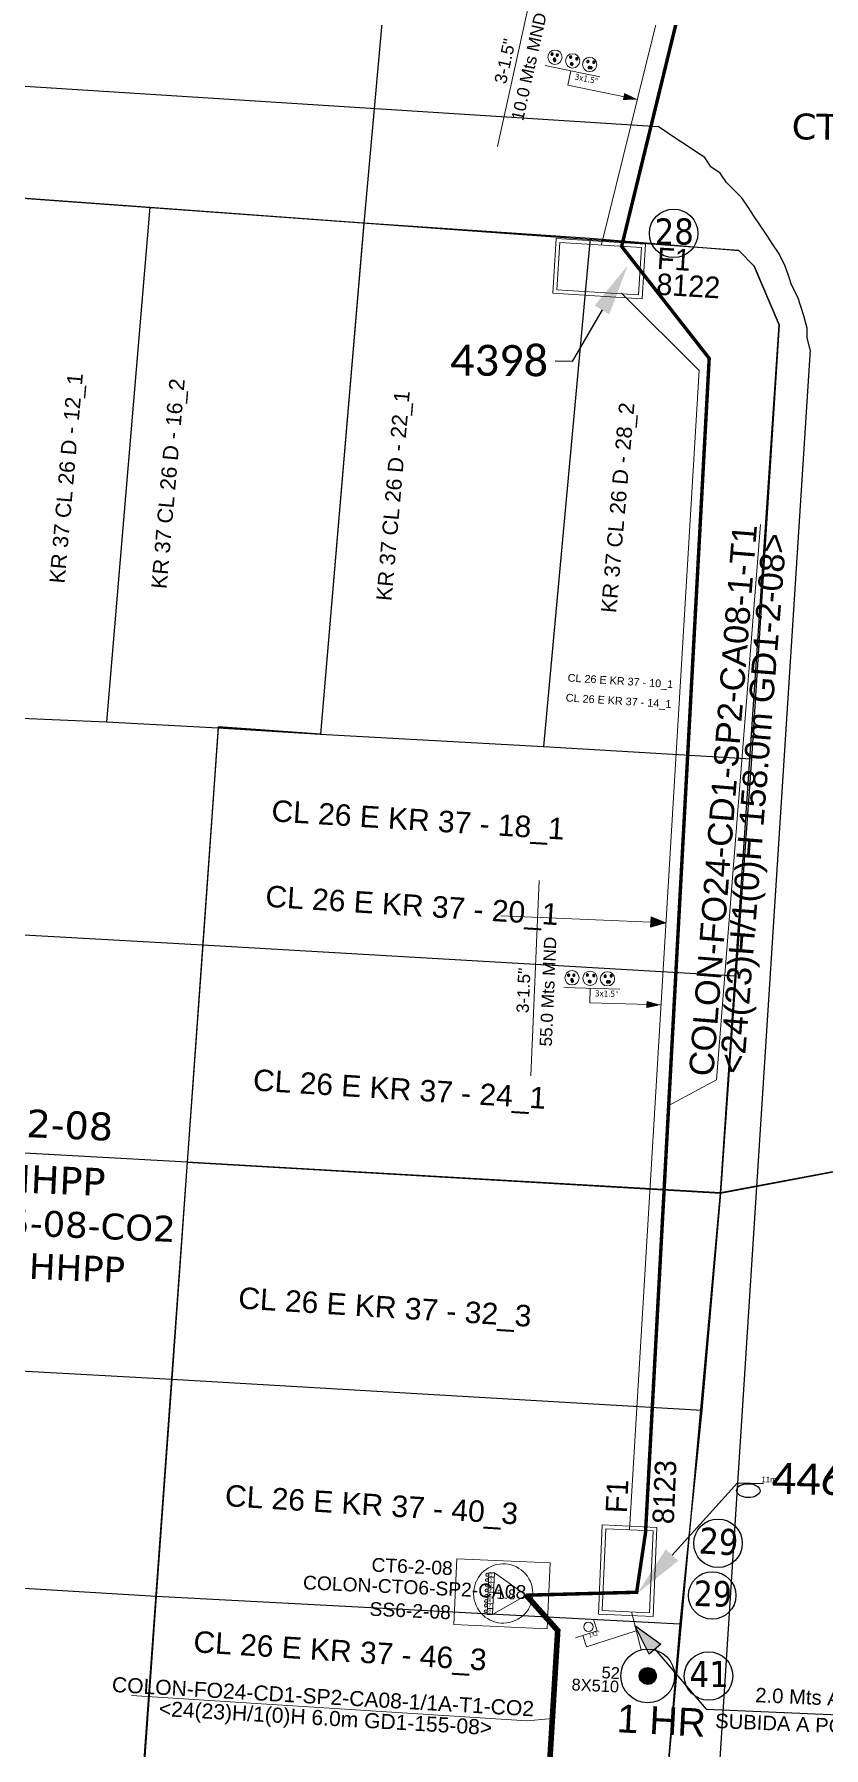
# Model space of a CAD drawing. Header units: millimetres. Extents: x -76.52126 to -76.51707, y 3.41842 to 3.42185.
# Drawn here: x -76.5180706 to -76.5178413, y 3.4197447 to 3.4202422 of the extents above; entities that cross this region are included whole.
import ezdxf
from ezdxf import colors
from ezdxf.entities.mleader import LeaderData, LeaderLine
from ezdxf.enums import TextEntityAlignment as Align
from ezdxf.math import Vec2, Vec3

# ---------------------------------------------------------------- set-up
doc = ezdxf.new("R2010")
doc.units = ezdxf.units.MM
doc.linetypes.add('DASHED', pattern=[0.75, 0.5, -0.25])
for name, color, linetype in [('ABSCISA 24H', 3, 'Continuous'), ('CAM F1 ATP', 30, 'Continuous'), ('CARTOGRAFIA', 252, 'Continuous'), ('COBERTURA CTO', 30, 'Continuous'), ('COBERTURA CTO - COUBICADO', 30, 'Continuous'), ('DUCTO ATP', 6, 'Continuous'), ('DUCTOS ATP', 30, 'Continuous'), ('DUCTOS TLF', 4, 'Continuous'), ('HERRAJERIA', 30, 'Continuous'), ('PLACAS ZONA ABIERTA', 8, 'Continuous'), ('POSTE EMCALI ENERGIA', 7, 'Continuous'), ('PUNTO CARTERA', 7, 'Continuous'), ('PUNTO CARTERA - COUBICADO', 60, 'Continuous'), ('RESERVA F.O 24', 3, 'Continuous'), ('SUBIDA A POSTE ATP EXISTENTE', 30, 'Continuous')]:
    doc.layers.add(name, color=color, linetype=linetype)
for name, color, linetype, lineweight in [('CANALIZACION ATP', 30, 'Continuous', 0), ('CB 144 H CAN', 5, 'Continuous', 60), ('CB 24 H AER - COUBICADO', 3, 'DASHED', 0), ('CB 24 H CAN', 3, 'Continuous', 60), ('CB 288 H CAN_FEE', 15, 'Continuous', 60), ('CB 48 H CAN', 1, 'Continuous', 60), ('CTO CAMARA', 1, 'Continuous', 15), ('Distancia ATP-CAN', 30, 'Continuous', 20), ('MARQUILLA F.O 24', 3, 'Continuous', 0), ('MARQUILLA F.O 24 - COUBICADO', 3, 'Continuous', 0)]:
    doc.layers.add(name, color=color, linetype=linetype, lineweight=lineweight)
doc.styles.add('Arial', font='arial.ttf')
doc.styles.add('BOOK', font='BKANT.TTF')
doc.styles.add('Legend', font='calibri.ttf')
doc.styles.get("Standard").update_dxf_attribs({"font": 'arial.ttf'})
doc.styles.add('style2', font='verdana.ttf', dxfattribs={"height": 0.1})
doc.styles.add('TAHOMA', font='tahoma.ttf')
doc.styles.add('TEXT CENTRAL OLT', font='tahomabd.ttf', dxfattribs={"height": 1})
doc.styles.add('TEXT SCL GRANDES', font='tahoma.ttf', dxfattribs={"height": 14})
doc.styles.add('TXT CTO Y SS', font='arial.ttf', dxfattribs={"height": 0.5})
doc.linetypes.add('CERCA_LINE', pattern='A,12.7,-5.08,["X",Standard,S=2.54,R=0,X=-2.54,Y=-1.27],-2.08', length=19.86)

# ---------------------------------------------------------------- blocks, each defined once
blk = doc.blocks.new('MARQUILLA 24')
at = {"layer": 'MARQUILLA F.O 24', "style": 'Arial'}
for tag, oblique, p in [('IDENTIFICACIONCABLEFIBRA', 8.300879983380582e-09, (-0.1815160179795968, 0.4101931208408545)), ('CAPACIDADFIBRA', 1.383453351877506e-09, (-0.2074468646844706, -0.5398237440824574))]:
    blk.add_attdef(tag, text='', height=0.7, dxfattribs=dict(at, oblique=oblique)).set_placement(p, align=Align.MIDDLE)
blk = doc.blocks.new('PUNTO CARTERA')
blk.add_circle((-5.020778246489499e-07, 5.015703301580743e-07), 1.85590673389413e-05)
at = {"style": 'TAHOMA'}
blk.add_attdef('11', (-1.506643124571383e-05, -8.025511332387936e-06), '', height=2e-05, dxfattribs=at)
blk = doc.blocks.new('CAM F1 ATP')
at = {"lineweight": 0}
for points in [[(-1.192587688565254, 0.7294297991320491), (1.191592979244888, 0.7310536243021488), (1.192588702775538, -0.7309174099937081), (-1.191591965965927, -0.7325412342324853)], [(-1.092519604600966, 0.6294979313388467), (1.091661110520363, 0.630985539406538), (1.092520616948605, -0.6309855403378606), (-1.091660097241402, -0.6324731484055519)]]:
    blk.add_lwpolyline(points, close=True, dxfattribs=at)
at = {"lineweight": 0, "style": 'BOOK'}
for tag, p in [('F1', (1.529618541710079, 0.08788507431745529)), ('CODIGO', (1.554148052819073, -0.5989562459290028))]:
    blk.add_attdef(tag, p, '', height=0.5725093120969083, rotation=0.03902316814968912, dxfattribs=at)
blk = doc.blocks.new('POSTE EMCALI ENERGIA')
h = blk.add_hatch(color=0)
h.dxf.hatch_style = 1
edge = h.paths.add_edge_path()
edge.add_arc((0, 0), 0.4317225846467996, 0, 360)
at = {"color": 0}
for radius in [1.37560418800724, 0.4317225846467996]:
    blk.add_circle((0, 0), radius, dxfattribs=at)
for tag, p in [('NODO', (1.750531847689672, -1.245275313217235)), ('CONSEC', (1.750531847689672, -2.745275313217235))]:
    blk.add_attdef(tag, p, '', height=1, dxfattribs=at)
blk = doc.blocks.new('*U43')
at = {"layer": 'CTO CAMARA', "lineweight": 0}
h = blk.add_hatch(color=256, dxfattribs=at)
h.dxf.hatch_style = 1
edge = h.paths.add_edge_path()
edge.add_arc((0.1064442487618111, -0.06775560511829928), 0.05471359921872897, 180.124249969341, 540.124249969341, ccw=False)
edge = h.paths.add_edge_path()
edge.add_arc((0.1068597312283412, -0.2593480425533368), 0.05471359921872897, 180.124249969341, 540.124249969341, ccw=False)
edge = h.paths.add_edge_path()
edge.add_arc((0.1072464621125881, -0.4376821931209694), 0.05471359921872897, 180.124249969341, 540.124249969341, ccw=False)
edge = h.paths.add_edge_path()
edge.add_arc((0.1076744325636536, -0.6350332451515992), 0.05471359921872897, 180.124249969341, 540.124249969341, ccw=False)
edge = h.paths.add_edge_path()
edge.add_arc((0.1081012963694672, -0.8318739871731065), 0.05471359921872897, 180.124249969341, 540.124249969341, ccw=False)
edge = h.paths.add_edge_path()
edge.add_arc((0.1085090928743648, -1.019922178480793), 0.05471359921872897, 180.124249969341, 540.124249969341, ccw=False)
edge = h.paths.add_edge_path()
edge.add_arc((0.1088591106888053, -1.181326742130706), 0.05471359921872897, 180.124249969341, 540.124249969341, ccw=False)
edge = h.paths.add_edge_path()
edge.add_arc((0.109314134150355, -1.391152814495636), 0.05471359921872897, 180.124249969341, 540.124249969341, ccw=False)
h = blk.add_hatch(color=1, dxfattribs=at)
h.dxf.hatch_style = 1
edge = h.paths.add_edge_path()
edge.add_arc((1.600508259101193, -0.7473289078032777), 0.05194566183112925, 180.124249969341, 540.124249969341, ccw=False)
at = {"layer": 'CTO CAMARA', "color": 1, "lineweight": 0}
for p, q in [((0.3611811035995454, 0.01119598443480474), (0.1609983833389068, 0.01076187330033402)), ((0.1609983833389068, 0.01076187330033402), (0.164282355397918, -1.503584126689114)), ((0.1613398810446152, -0.146713791946725), (0.1609983833389068, 0.01076187330033402)), ((1.551144569859229, -0.7434000519422155), (0.3611811035995454, 0.01119598443480474)), ((0.3644650756585566, -1.503150015554647), (0.3611811035995454, 0.01119598443480474)), ((0.3615226013052537, -0.1462796808122578), (0.1613398810446152, -0.146713791946725)), ((0.3619563971611435, -0.3463170158971759), (0.1617736769005049, -0.3467511270316466)), ((0.3623625041775362, -0.5335861292730416), (0.1621797839168977, -0.5340202404075087)), ((0.3627501524722172, -0.712343327539246), (0.1625674322115787, -0.7127774386737131)), ((0.3631654880925126, -0.9038680494142904), (0.162982767831874, -0.9043021605487576)), ((0.3635900553445113, -1.099649776005569), (0.1634073350838727, -1.100083887140036)), ((1.551144569859229, -0.7434000519422155), (0.3644650756585566, -1.503150015554647)), ((0.3639869322430955, -1.282662582770955), (0.163804211982457, -1.283096693905422)), ((0.164282355397918, -1.503584126689114), (0.3644650756585566, -1.503150015554647))]:
    blk.add_line(p, q, dxfattribs=at)
at = {"layer": 'CTO CAMARA', "color": 2, "lineweight": 0, "true_color": 0xf1eb1f}
blk.add_lwpolyline([(-1.022835817502695, 0.4658907759245174), (2.366642744115293, 0.4658907759245174), (2.366642744115293, -1.927156167135918), (-1.022835817502695, -1.927156167135918)], close=True, dxfattribs=at)
at = {"layer": 'CTO CAMARA', "color": 1, "lineweight": 0}
for centre in [(0.10645566162596, -0.06809460956361749), (0.1068711440924777, -0.2596870469931128), (0.1072578749767361, -0.4380211975662876), (0.1076858454277776, -0.6353722495858329), (0.1081127092335912, -0.8322129916073402), (0.1085205057384897, -1.020261182915027), (0.1088705235529417, -1.181665746570482), (0.1093255470144798, -1.39149181892987)]:
    blk.add_circle(centre, 0.05471359921872897, dxfattribs=at)
at = {"layer": 'CTO CAMARA', "color": 2, "lineweight": 0, "true_color": 0xf1eb1f}
blk.add_ellipse((0.7157520878451802, -0.7186585830625329), major_axis=(-0.572424804231445, 0.9095449614430965), ratio=0.9999999690973763, start_param=4.159629210123316, end_param=10.4428145173029, dxfattribs=at)
at = {"layer": 'CTO CAMARA', "lineweight": 0, "attachment_point": 3, "rotation": 0.12424996934097955}
for s, width, heights, insert, char_height in [('\\pxsm0.95;1\\P2\\P3\\P4\\P5\\P6\\P7\\P8', 12.01395749957801, [52.35627762601921], (0.2916065199221116, -0.008004694905688094), 0.1174596764261007), ('1:8', 8.215003159624752, [0], (1.169064350687391, -0.5588999283113926), 0.3585048917005609)]:
    blk.add_mtext_dynamic_manual_height_columns(s, width=width, gutter_width=4.760265510852324, heights=heights, dxfattribs=dict(at, insert=insert, char_height=char_height))
at = {"layer": 'CTO CAMARA', "lineweight": 0, "style": 'TXT CTO Y SS'}
for tag, p in [('CTONAME', (-4.106618559748354, -0.1367038810344851)), ('OSPCTONAME', (-6.561092975537448, -0.8875995007968834)), ('SSNAME', (-4.105013268439338, -1.738356388898179))]:
    blk.add_attdef(tag, p, '', height=0.5, dxfattribs=at)
blk = doc.blocks.new('*U35')
at = {"layer": 'Distancia ATP-CAN'}
h = blk.add_hatch(color=256, dxfattribs=at)
h.dxf.hatch_style = 1
h.paths.add_polyline_path([(0.01336054472724043, 0.2389677762438638), (0.03317234489647324, 0.3004692151297876), (-0.009573884748657321, 0.2993742854593424)])
for points in [[(0.01179923007390796, 0.2999217502945652), (-0.003840937524441111, 0.9105163975065164)], [(0.1499508159328696, 0.7644065190980882), (-0.6452837780359658, 0.7440368640634932)]]:
    blk.add_lwpolyline(points, dxfattribs=at)
blk.add_lwpolyline([(-0.009573884748657314, 0.2993742854593424), (0.03317234489647324, 0.3004692151297876), (0.01336054472724042, 0.2389677762438638)], close=True, dxfattribs=at)
at = {"layer": 'Distancia ATP-CAN', "linetype": 'CERCA_LINE', "ltscale": 0.5}
for tag, p in [('DUCTOS', (-0.3001068998104722, 0.7728850086850094)), ('TOTAL', (-0.2980577032250543, 0.6729046980033271))]:
    blk.add_attdef(tag, text='', height=0.04999999999999999, rotation=1.467290438801827, dxfattribs=at).set_placement(p, align=Align.CENTER)
at = {"layer": 'Distancia ATP-CAN', "linetype": 'CERCA_LINE', "ltscale": 0.5, "flags": 1}
for tag, rotation, p in [('A.C', 1.467290438801827, (-0.2963985853918675, 0.6129275156445233)), ('A.D', 1.467290438801827, (-0.2942894105395099, 0.552961861338317)), ('A.T', 354.8594824787784, (0.2754977398819959, 0.4747317219280265))]:
    blk.add_attdef(tag, text='', height=0.02999999999999999, rotation=rotation, dxfattribs=at).set_placement(p, align=Align.CENTER)
blk = doc.blocks.new('*U22')
at = {"layer": 'DUCTO ATP'}
h = blk.add_hatch(color=0, dxfattribs=at)
h.dxf.hatch_style = 1
h.paths.add_polyline_path([(2.985141617888664, -0.6042334001163474), (2.385141617888664, -0.4542334001163474), (2.385141617888664, -0.7542334001163474)])
at = {"layer": 'DUCTO ATP', "color": 0, "lineweight": 13, "ltscale": 0.13}
blk.add_lwpolyline([(-1.107376359781028, 0), (1.243818729771647, 0)], dxfattribs=at)
at = {"layer": 'DUCTO ATP', "color": 0, "linetype": 'Continuous', "lineweight": 13}
for points in [[(0.0009702597653813901, -0.6081425711984594), (0.0009702597653813901, 0)], [(2.985141617888664, -0.6042334001163474), (0.0009702597653813901, -0.6081425711984594)]]:
    blk.add_lwpolyline(points, dxfattribs=at)
at = {"layer": 'DUCTO ATP', "lineweight": 5}
for centre in [(-0.7723554384106137, 0.4244526188031159), (-0.01631735676028256, 0.4244526188031159), (0.7147962849189753, 0.4244526188031159)]:
    blk.add_circle(centre, 0.3, dxfattribs=at)
at = {"layer": 'DUCTO ATP', "color": 0, "lineweight": 5}
for centre in [(-0.7723554384106137, 0.4244526188031159), (-0.01631735676028256, 0.4244526188031159), (0.7147962849189753, 0.4244526188031159)]:
    blk.add_circle(centre, 0.3, dxfattribs=at)
at = {"layer": 'CB 144 H CAN', "style": 'TEXT CENTRAL OLT'}
for tag, p in [('1-FO144', (-0.7523556293151444, 0.08189947944828901)), ('2-FO144', (-0.0121723592205365, 0.08223088731481276)), ('3-FO144', (0.7977648562896986, 0.09810537127640373))]:
    blk.add_attdef(tag, text='', height=0.4, dxfattribs=at).set_placement(p, align=Align.CENTER)
at = {"layer": 'CB 24 H CAN', "style": 'TEXT CENTRAL OLT'}
for tag, p in [('1-FO24', (-0.9171541704471409, 0.3247838459023011)), ('2-FO24', (-0.1309397963869423, 0.3588511753707948)), ('3-FO24', (0.6177379512382877, 0.3267974882463953))]:
    blk.add_attdef(tag, text='', height=0.4, dxfattribs=at).set_placement(p, align=Align.CENTER)
at = {"layer": 'CB 288 H CAN_FEE', "style": 'TEXT CENTRAL OLT'}
for tag, p in [('1-FO288', (-0.7780896570322975, 0.1329571390732571)), ('2-FO288', (-0.0380266784135701, 0.08693616394874937)), ('3-FO288', (0.7223768544146827, 0.0909010077268757))]:
    blk.add_attdef(tag, text='', height=0.4, dxfattribs=at).set_placement(p, align=Align.CENTER)
at = {"layer": 'CB 48 H CAN', "style": 'TEXT CENTRAL OLT'}
for tag, p in [('1-FO48', (-0.6977269022283772, 0.3279586819809008)), ('2-FO48', (0.1383467982891893, 0.3407891302691581)), ('3-FO48', (0.8697452194046043, 0.3510047489741837))]:
    blk.add_attdef(tag, text='', height=0.4, dxfattribs=at).set_placement(p, align=Align.CENTER)
at = {"layer": 'DUCTO ATP', "color": 0, "ltscale": 8, "insert": (1.194086944131868, -0.06812105514245559), "char_height": 0.2542719210013433, "attachment_point": 3, "rotation": 0.20251374655088936, "style": 'TEXT SCL GRANDES'}
blk.add_mtext_dynamic_manual_height_columns('3x1.5"', width=0.8196790788800293, gutter_width=32.6684119218409, heights=[0], dxfattribs=at)
at = {"layer": 'DUCTOS TLF', "color": 0}
for tag, p in [('CALLE', (-0.7397207248900486, 0.813274030225382)), ('MEDIO', (-0.01631735676028256, 0.813274030225382)), ('ANDÉN', (0.7474309984395404, 0.813274030225382))]:
    blk.add_attdef(tag, text='', height=0.075, dxfattribs=at).set_placement(p, align=Align.MIDDLE)
blk = doc.blocks.new('*U162')
at = {"layer": 'SUBIDA A POSTE ATP EXISTENTE'}
h = blk.add_hatch(color=256, dxfattribs=at)
h.dxf.hatch_style = 1
h.paths.add_polyline_path([(0.5906567106959981, 0.2912454954752325), (0.5241484531220942, 0.3791012268803268), (0.4906290804107431, 0.3374672549155376)])
for points in [[(0.2951442514444834, 0.5291615960787558), (-0.3973593192051612, 0.4269911275592793)], [(0.507388766766419, 0.3582842408979328), (0.2951442514444834, 0.529161596078756)]]:
    blk.add_lwpolyline(points, dxfattribs=at)
blk.add_lwpolyline([(0.4906290804107431, 0.3374672549155376), (0.5241484531220942, 0.3791012268803268), (0.5906567106959981, 0.2912454954752325)], close=True, dxfattribs=at)
at = {"layer": 'SUBIDA A POSTE ATP EXISTENTE', "linetype": 'CERCA_LINE', "ltscale": 0.5}
for tag, p in [('SB', (-0.1062565077009142, 0.5336091215746189)), ('DISTANCIA', (-0.04667997422650569, 0.44666466481427))]:
    blk.add_attdef(tag, text='', height=0.04999999999999977, rotation=8.392747898120936, dxfattribs=at).set_placement(p, align=Align.CENTER)
blk = doc.blocks.new('RESERVA 24')
at = {"layer": 'RESERVA F.O 24', "color": 3, "linetype": 'ByBlock', "lineweight": 30}
blk.add_ellipse((0, 0), major_axis=(1.155851281713483, 0.0003712607545550343), ratio=0.5873088644412812, dxfattribs=at)
at = {"layer": 'RESERVA F.O 24', "lineweight": 0, "style": 'BOOK'}
blk.add_attdef('RESERVA', (1.280572414631024, 0.8326158835552633), '', height=0.5725093120969081, rotation=0.03902316826273409, dxfattribs=at)

msp = doc.modelspace()

# ---------------------------------------------------------------- linework, layer by layer
at = {"layer": 'CANALIZACION ATP'}
for points in [[(-76.51788058276374, 3.420283445568367), (-76.51790587313266, 3.420181173746)], [(-76.51790003159044, 3.420166975694709), (-76.51787750135627, 3.420144583023343), (-76.51789770401689, 3.419807955312528)], [(-76.51789712257805, 3.419784163751062), (-76.51789432975539, 3.419773171075279)]]:
    msp.add_lwpolyline(points, dxfattribs=at)
at = {"layer": 'CARTOGRAFIA'}
for points in [[(-76.51811435592612, 3.420229744123047), (-76.51788935409644, 3.420215344013398)], [(-76.51784525371698, 3.420150543490875), (-76.51784615373839, 3.420154143518287), (-76.51784615373839, 3.420156843538846), (-76.51784705374524, 3.420160443566258), (-76.5178479537521, 3.420163143586818), (-76.51784885375895, 3.420165843607377), (-76.51785065377265, 3.420169443634789), (-76.51785155377951, 3.420172143655348), (-76.51785245378636, 3.420174843675907), (-76.51785425380007, 3.420178443732423), (-76.51785605381377, 3.420181143723878), (-76.51785785382748, 3.420183843744438), (-76.51785965384119, 3.420186543794101), (-76.51786145385489, 3.420189243785556), (-76.51786325388315, 3.420191943835219), (-76.51786505389686, 3.420194643855778), (-76.51786685391056, 3.420196443869484), (-76.51786955391657, 3.420199143860939), (-76.51787135394483, 3.420201843910602), (-76.51787405395083, 3.420203643924308), (-76.51787585396454, 3.420206343944868), (-76.51787855399965, 3.420208143958574), (-76.51788125402021, 3.42020994397228), (-76.51788395404077, 3.420211743985986), (-76.51788665406133, 3.420213543999692), (-76.51788935409644, 3.420215344013398)], [(-76.51788845980849, 3.419715861892312), (-76.51787130342058, 3.41990577751187), (-76.51785421734752, 3.420157779576241), (-76.5178614596029, 3.420174865649299), (-76.51786595962261, 3.420179365683564), (-76.5181395477943, 3.420199193977735)], [(-76.51809813348012, 3.420196451785726), (-76.51803696111386, 3.420191951751461)], [(-76.51803696111386, 3.420191951751461), (-76.51804954715266, 3.420042536469394)], [(-76.51803696111386, 3.420191951751461), (-76.5179748043542, 3.420187451717196)], [(-76.5179748043542, 3.420187451717196), (-76.51798746070784, 3.420038950528236)], [(-76.5179748043542, 3.420187451717196), (-76.51790913193912, 3.42018295168293)], [(-76.51790913193912, 3.42018295168293), (-76.51792263205647, 3.420035364557974)], [(-76.51790913193912, 3.42018295168293), (-76.51786595970992, 3.420179365712668), (-76.51786145967566, 3.420174865678403), (-76.51785421743483, 3.420157779605345), (-76.51786230343936, 3.420031778587711)], [(-76.51784525371698, 3.420150543490875), (-76.51787315395853, 3.41971583991892)], [(-76.51811254766147, 3.420045278690507), (-76.51804954715266, 3.420042536469394)], [(-76.51804954715266, 3.420042536469394), (-76.5180171328197, 3.420040778656242)], [(-76.5180171328197, 3.420040778656242), (-76.51802163285396, 3.419977778147425)], [(-76.5180171328197, 3.420040778656242), (-76.51798746070784, 3.420038950528236)], [(-76.51798746070784, 3.420038950528236), (-76.51792263205647, 3.420035364557974)], [(-76.51792263205647, 3.420035364557974), (-76.51786230343936, 3.420031778587711)], [(-76.51786230343936, 3.420031778587711), (-76.51786680347362, 3.419968778049791)], [(-76.51818272011081, 3.419986778215955), (-76.51802163285396, 3.419977778147425)], [(-76.51802163285396, 3.419977778147425), (-76.51802613290278, 3.419914777638608)], [(-76.51802163285396, 3.419977778147425), (-76.51786680347362, 3.419968778049791)], [(-76.51786680347362, 3.419968778049791), (-76.51787130350789, 3.419905777540974)], [(-76.51818904828764, 3.419923777707139), (-76.51802613290278, 3.419914777638608)], [(-76.51802613290278, 3.419914777638608), (-76.51803063293704, 3.419851777100687)], [(-76.51802613290278, 3.419914777638608), (-76.51787130350789, 3.419905777540974)], [(-76.51787130350789, 3.419905777540974), (-76.51787671762071, 3.419842777032157)], [(-76.5181944623859, 3.419860777198322), (-76.51803063293704, 3.419851777100687)], [(-76.51803063293704, 3.419851777100687), (-76.5180351329713, 3.41978877659187)], [(-76.51803063293704, 3.419851777100687), (-76.51787671762071, 3.419842777032157)], [(-76.51787671762071, 3.419842777032157), (-76.51788304579753, 3.419780690587343)], [(-76.51819980618387, 3.419798690753508), (-76.5180351329713, 3.41978877659187)], [(-76.5180351329713, 3.41978877659187), (-76.51803963300557, 3.419725776083054)], [(-76.5180351329713, 3.41978877659187), (-76.51788304579753, 3.419780690587343)], [(-76.51788304579753, 3.419780690587343), (-76.5178884598958, 3.41971586195052)]]:
    msp.add_lwpolyline(points, dxfattribs=at)
at = {"layer": 'CB 24 H AER - COUBICADO', "ltscale": 3e-05, "const_width": 1.629947985712687e-06}
msp.add_lwpolyline([(-76.5179351551277, 3.419732071483983), (-76.51792121480148, 3.41973481346919), (-76.51791853636122, 3.419778753508516), (-76.51792769530186, 3.419789017886629)], dxfattribs=at)
at = {"layer": 'CB 24 H CAN'}
msp.add_lwpolyline([(-76.5183364352437, 3.420343301338851, 1e-06, 1e-06, 0), (-76.5183364352437, 3.420343301338851, 1e-06, 1e-06, 0), (-76.5183364352437, 3.420343301338851, 1e-06, 1e-06, 0), (-76.51832964946917, 3.420328980059081, 1e-06, 1e-06, 0), (-76.51816608153966, 3.420316797213026, 1e-06, 1e-06, 0), (-76.51787259390522, 3.420292745680749, 1e-06, 1e-06, 0), (-76.51789997866729, 3.420180580905432, 1e-06, 1e-06, 0), (-76.51789997866729, 3.420180580905432, 1e-06, 1e-06, 0), (-76.51789997866729, 3.420180580905432, 1e-06, 1e-06, 0), (-76.51787455465983, 3.420148082491168, 1e-06, 1e-06, 0), (-76.51789304906852, 3.419807156442278, 1e-06, 1e-06, 0), (-76.51789562280122, 3.41978986800372, 1e-06, 1e-06, 0), (-76.51792769530186, 3.419789017886629, 1e-06, 1e-06, 0), (-76.51792769530186, 3.419789017886629, 1e-06, 1e-06, 0), (-76.51792769530186, 3.419789017886629, 1e-06, 1e-06, 0), (-76.51792769530186, 3.419789017886629, 0, 0, 0), (-76.51792769530186, 3.419789017886629, 0, 0, 0), (-76.51792769530186, 3.419789017886629, 0, 0, 0)], format="xyseb", dxfattribs=at)
at = {"layer": 'COBERTURA CTO'}
for points in [[(-76.5180565064765, 3.419513542333832), (-76.51826686980017, 3.419507320941429), (-76.51820561505446, 3.420249110916641), (-76.518201666847, 3.42030512340841), (-76.51817217875686, 3.420303044851947), (-76.5181426906667, 3.420300966296393), (-76.51808371448459, 3.420296809184377), (-76.51796576212217, 3.420288494960344), (-76.51797482301589, 3.420187253013294), (-76.51798746264939, 3.420038948008708), (-76.51801713478488, 3.420040776138533), (-76.51802613495528, 3.419914775025402), (-76.51803983021927, 3.419725784943124)], [(-76.51802613495528, 3.419914775025402), (-76.51787130711381, 3.419905754478689), (-76.51779952698888, 3.419919233457561), (-76.51765804563655, 3.419912032798832), (-76.51765354559865, 3.419975033357671), (-76.51764995962475, 3.42003803391651), (-76.51764545958684, 3.420101034468983), (-76.51764095954894, 3.420164035061473), (-76.5176310985691, 3.420229418896609), (-76.5176286095786, 3.420264729759195), (-76.51796576212217, 3.420288494960344), (-76.51797482301589, 3.420187253013294), (-76.51798746264939, 3.420038948008708), (-76.51801711408297, 3.42004106596721), (-76.51802163482279, 3.419977775579694)], [(-76.51804055109568, 3.419715837146553), (-76.51804863507749, 3.419615030128965), (-76.5180565064765, 3.419513542333832), (-76.51768851363263, 3.41952819901134), (-76.51768054575331, 3.419608772247896), (-76.51767154576481, 3.419723945189046), (-76.51766254567445, 3.419849032239993), (-76.51765804745128, 3.419912007392613), (-76.5177993047102, 3.419919275058758), (-76.51787130360134, 3.419905799530509), (-76.51802613487524, 3.419914775021764)]]:
    msp.add_lwpolyline(points, close=True, dxfattribs=at)
at = {"layer": 'DUCTOS ATP', "lineweight": 13, "ltscale": 0.13}
for points in [[(-76.51791342776639, 3.41977667337911), (-76.5179071017186, 3.419778649147112), (-76.51790815112325, 3.419782009148788)], [(-76.51789572616673, 3.419778667413166), (-76.51791020836359, 3.419773978641999), (-76.51791126575249, 3.419777349978502)]]:
    msp.add_lwpolyline(points, dxfattribs=at)
at = {"layer": 'DUCTOS ATP', "lineweight": 5}
msp.add_circle((-76.51790962249949, 3.419779805995443), 1.347958840324557e-06, dxfattribs=at)
msp.add_circle((-76.51790962249949, 3.419779805995443), 1.347958840324557e-06, dxfattribs=at)
at = {"layer": 'MARQUILLA F.O 24'}
msp.add_lwpolyline([(-76.51785965971146, 3.420099876254985), (-76.51787240879014, 3.4199385913238), (-76.51788667756252, 3.419930950983793)], dxfattribs=at)
at = {"layer": 'MARQUILLA F.O 24 - COUBICADO', "color": 3}
msp.add_lwpolyline([(-76.51804229848818, 3.419759871602656), (-76.51792742218204, 3.419752563375277), (-76.51792009245825, 3.419753225604893)], dxfattribs=at)

# ---------------------------------------------------------------- block references
at = {"layer": 'CAM F1 ATP'}
ref = msp.add_blockref('CAM F1 ATP', (-76.51790650402552, 3.420174124979172), dxfattribs=dict(at, xscale=1.087080975999477e-05, yscale=1.087080975999477e-05, zscale=1.087080975999477e-05, rotation=356.4984035814147))
ref.add_attrib('CODIGO', '8122', (-76.51789003839565, 3.420166594119751), dxfattribs={"lineweight": 0, "height": 6.223639817630959e-06, "rotation": 356.5374267475898, "style": 'BOOK'})
ref.add_attrib('F1', 'F1', (-76.51788984852551, 3.420174062988195), dxfattribs={"lineweight": 0, "height": 6.223639817630959e-06, "rotation": 356.5374267475898, "style": 'BOOK'})
ref = msp.add_blockref('CAM F1 ATP', (-76.5178982389906, 3.419796102420716), dxfattribs=dict(at, xscale=1.087080975999477e-05, yscale=1.087080975999477e-05, zscale=1.087080975999477e-05, rotation=87.42036348550893))
ref.add_attrib('CODIGO', '8123', (-76.5178848660512, 3.419809573178181), dxfattribs={"lineweight": 0, "height": 6.223639817630957e-06, "rotation": 87.4593866516838, "style": 'BOOK'})
ref.add_attrib('F1', 'F1', (-76.51789844500364, 3.419812756761939), dxfattribs={"lineweight": 0, "height": 6.223639817630957e-06, "rotation": 87.4593866516838, "style": 'BOOK'})
at = {"layer": 'CTO CAMARA', "xscale": 8.000000000000001e-06, "yscale": 8.000000000000001e-06, "zscale": 8.000000000000001e-06, "rotation": 357.4593866534023}
msp.add_blockref('*U43', (-76.5179398286361, 3.419795509308616), dxfattribs=at).add_auto_attribs({'CTONAME': 'CT6-2-08', 'OSPCTONAME': 'COLON-CTO6-SP2-CA08', 'SSNAME': 'SS6-2-08'})
at = {"layer": 'Distancia ATP-CAN', "xscale": 7.139387753917255e-05, "yscale": 7.139387753917255e-05, "zscale": 7.139387753917255e-05}
for p, rotation, values in [((-76.51787340952109, 3.420241459011828), 76.04673954679107, {'DUCTOS': '3-1.5"', 'TOTAL': '10.0 Mts MND'}), ((-76.51787020011955, 3.419982132022554), 86.09189477480024, {'DUCTOS': '3-1.5"', 'TOTAL': '55.0 Mts MND'})]:
    msp.add_blockref('*U35', p, dxfattribs=dict(at, rotation=rotation)).add_auto_attribs(values)
at = {"layer": 'DUCTOS ATP'}
ref = msp.add_blockref('*U22', (-76.5179147109533, 3.420231543490261), dxfattribs=dict(at, xscale=6.91571198880231e-06, yscale=6.91571198880231e-06, zscale=6.91571198880231e-06, rotation=348.2605404526091))
ref.add_attrib('1-FO288', '•', dxfattribs={"layer": 'CB 288 H CAN_FEE', "height": 2.766284795520922e-06, "rotation": 348.2480210992447, "style": 'TEXT CENTRAL OLT'}).set_placement((-76.51791979192402, 3.420233539696747), align=Align.CENTER)
ref.add_attrib('1-FO144', '•', dxfattribs={"layer": 'CB 144 H CAN', "height": 2.766284795520922e-06, "rotation": 348.2480210992447, "style": 'TEXT CENTRAL OLT'}).set_placement((-76.51791968960303, 3.420233157750141), align=Align.CENTER)
ref.add_attrib('1-FO48', '•', dxfattribs={"layer": 'CB 48 H CAN', "height": 2.766284795520922e-06, "rotation": 348.2480210992447, "style": 'TEXT CENTRAL OLT'}).set_placement((-76.5179189731363, 3.420234746807024), align=Align.CENTER)
ref.add_attrib('1-FO24', '•', dxfattribs={"layer": 'CB 24 H CAN', "height": 2.766284795520922e-06, "rotation": 348.2480210992447, "style": 'TEXT CENTRAL OLT'}).set_placement((-76.51792046329473, 3.420235034387902), align=Align.CENTER)
ref.add_attrib('2-FO288', '•', dxfattribs={"layer": 'CB 288 H CAN_FEE', "height": 2.766284795520922e-06, "rotation": 348.2480210992447, "style": 'TEXT CENTRAL OLT'}).set_placement((-76.51791484596755, 3.420232185676054), align=Align.CENTER)
ref.add_attrib('2-FO144', '•', dxfattribs={"layer": 'CB 144 H CAN', "height": 2.766284795520922e-06, "rotation": 348.2480210992447, "style": 'TEXT CENTRAL OLT'}).set_placement((-76.51791467754201, 3.420232117400411), align=Align.CENTER)
ref.add_attrib('2-FO48', '•', dxfattribs={"layer": 'CB 48 H CAN', "height": 2.766284795520922e-06, "rotation": 348.2480210992447, "style": 'TEXT CENTRAL OLT'}).set_placement((-76.51791329421964, 3.420233656017499), align=Align.CENTER)
ref.add_attrib('2-FO24', '•', dxfattribs={"layer": 'CB 24 H CAN', "height": 2.766284795520922e-06, "rotation": 348.2480210992447, "style": 'TEXT CENTRAL OLT'}).set_placement((-76.5179150920498, 3.420234157617949), align=Align.CENTER)
ref.add_attrib('3-FO288', '•', dxfattribs={"layer": 'CB 288 H CAN_FEE', "height": 2.766284795520922e-06, "rotation": 348.2480210992447, "style": 'TEXT CENTRAL OLT'}).set_placement((-76.51790969188207, 3.42023114144588), align=Align.CENTER)
ref.add_attrib('3-FO144', '•', dxfattribs={"layer": 'CB 144 H CAN', "height": 2.766284795520922e-06, "rotation": 348.2480210992447, "style": 'TEXT CENTRAL OLT'}).set_placement((-76.51790917130106, 3.42023108403608), align=Align.CENTER)
ref.add_attrib('3-FO48', '•', dxfattribs={"layer": 'CB 48 H CAN', "height": 2.766284795520922e-06, "rotation": 348.2480210992447, "style": 'TEXT CENTRAL OLT'}).set_placement((-76.5179083277158, 3.420232694965166), align=Align.CENTER)
ref.add_attrib('3-FO24', '•', dxfattribs={"layer": 'CB 24 H CAN', "height": 2.766284795520922e-06, "rotation": 348.2480210992447, "style": 'TEXT CENTRAL OLT'}).set_placement((-76.51791006809106, 3.42023288603181), align=Align.CENTER)
ref = msp.add_blockref('*U22', (-76.51790913891784, 3.41996516452838), dxfattribs=dict(at, xscale=6.91571198880231e-06, yscale=6.91571198880231e-06, zscale=6.91571198880231e-06, rotation=358.3056956806183))
ref.add_attrib('1-FO288', '•', dxfattribs={"layer": 'CB 288 H CAN_FEE', "height": 2.766284795520922e-06, "rotation": 358.2931763272539, "style": 'TEXT CENTRAL OLT'}).set_placement((-76.51791449018714, 3.419966243889657), align=Align.CENTER)
ref.add_attrib('1-FO144', '•', dxfattribs={"layer": 'CB 144 H CAN', "height": 2.766284795520922e-06, "rotation": 358.2931763272539, "style": 'TEXT CENTRAL OLT'}).set_placement((-76.51791432281392, 3.41996588564533), align=Align.CENTER)
ref.add_attrib('1-FO48', '•', dxfattribs={"layer": 'CB 48 H CAN', "height": 2.766284795520922e-06, "rotation": 358.2931763272539, "style": 'TEXT CENTRAL OLT'}).set_placement((-76.51791389450027, 3.419967575312088), align=Align.CENTER)
ref.add_attrib('1-FO24', '•', dxfattribs={"layer": 'CB 24 H CAN', "height": 2.766284795520922e-06, "rotation": 358.2931763272539, "style": 'TEXT CENTRAL OLT'}).set_placement((-76.51791541197653, 3.419967598564748), align=Align.CENTER)
ref.add_attrib('2-FO288', '•', dxfattribs={"layer": 'CB 288 H CAN_FEE', "height": 2.766284795520922e-06, "rotation": 358.2931763272539, "style": 'TEXT CENTRAL OLT'}).set_placement((-76.51790938387519, 3.419965773320086), align=Align.CENTER)
ref.add_attrib('2-FO144', '•', dxfattribs={"layer": 'CB 144 H CAN', "height": 2.766284795520922e-06, "rotation": 358.2931763272539, "style": 'TEXT CENTRAL OLT'}).set_placement((-76.51790920612257, 3.419965735468567), align=Align.CENTER)
ref.add_attrib('2-FO48', '•', dxfattribs={"layer": 'CB 48 H CAN', "height": 2.766284795520922e-06, "rotation": 358.2931763272539, "style": 'TEXT CENTRAL OLT'}).set_placement((-76.51790811237787, 3.419967491784549), align=Align.CENTER)
ref.add_attrib('2-FO24', '•', dxfattribs={"layer": 'CB 24 H CAN', "height": 2.766284795520922e-06, "rotation": 358.2931763272539, "style": 'TEXT CENTRAL OLT'}).set_placement((-76.51790997013964, 3.419967672110568), align=Align.CENTER)
ref.add_attrib('3-FO288', '•', dxfattribs={"layer": 'CB 288 H CAN_FEE', "height": 2.766284795520922e-06, "rotation": 358.2931763272539, "style": 'TEXT CENTRAL OLT'}).set_placement((-76.5179041266597, 3.419965644094873), align=Align.CENTER)
ref.add_attrib('3-FO144', '•', dxfattribs={"layer": 'CB 144 H CAN', "height": 2.766284795520922e-06, "rotation": 358.2931763272539, "style": 'TEXT CENTRAL OLT'}).set_placement((-76.51790360404522, 3.419965678367092), align=Align.CENTER)
ref.add_attrib('3-FO48', '•', dxfattribs={"layer": 'CB 48 H CAN', "height": 2.766284795520922e-06, "rotation": 358.2931763272539, "style": 'TEXT CENTRAL OLT'}).set_placement((-76.51790305437675, 3.419967411743324), align=Align.CENTER)
ref.add_attrib('3-FO24', '•', dxfattribs={"layer": 'CB 24 H CAN', "height": 2.766284795520922e-06, "rotation": 358.2931763272539, "style": 'TEXT CENTRAL OLT'}).set_placement((-76.51790480139972, 3.419967296317365), align=Align.CENTER)
at = {"layer": 'MARQUILLA F.O 24'}
ref = msp.add_blockref('MARQUILLA 24', (-76.51786626658968, 3.420021316051192), dxfattribs=dict(at, xscale=1.016e-05, yscale=1.016e-05, zscale=1.016e-05, rotation=85.45024562293708))
ref.add_attrib('IDENTIFICACIONCABLEFIBRA', 'COLON-FO24-CD1-SP2-CA08-1-T1', dxfattribs={"height": 7.11199999999998e-06, "rotation": 85.45024571996261}).set_placement((-76.51787056731007, 3.42001980825072), align=Align.MIDDLE)
ref.add_attrib('CAPACIDADFIBRA', '<24(23)H/1(0)H 158.0m GD1-2-08>', dxfattribs={"height": 7.11199999999998e-06, "rotation": 85.45024571996261}).set_placement((-76.51786096645313, 3.420018779967088), align=Align.MIDDLE)
at = {"layer": 'MARQUILLA F.O 24 - COUBICADO'}
ref = msp.add_blockref('MARQUILLA 24', (-76.51798456715852, 3.419755763041583), dxfattribs=dict(at, xscale=-6.27339142808938e-06, yscale=6.27339142808938e-06, zscale=6.27339142808938e-06, rotation=356.5091361469954))
ref.add_attrib('CAPACIDADFIBRA', '<24(23)H/1(0)H 6.0m GD1-155-08>', dxfattribs={"height": 4.379847343630563e-06, "rotation": 356.6795303206358, "style": 'Arial'}).set_placement((-76.51798598814915, 3.419752830705726), align=Align.MIDDLE)
ref.add_attrib('IDENTIFICACIONCABLEFIBRA', 'COLON-FO24-CD1-SP2-CA08-1/1A-T1-CO2', dxfattribs={"height": 4.379847344134303e-06, "rotation": 356.6795303206358, "style": 'Arial'}).set_placement((-76.51798669944263, 3.419759659703329), align=Align.MIDDLE)
at = {"layer": 'POSTE EMCALI ENERGIA'}
ref = msp.add_blockref('POSTE EMCALI ENERGIA', (-76.51789239900671, 3.419765571561459), dxfattribs=dict(at, xscale=5.681082891849181e-06, yscale=5.681082891849181e-06, zscale=5.681082891849181e-06, rotation=357.331812822702))
ref.add_attrib('NODO', '8X510', (-76.51791458348394, 3.419761416093312), dxfattribs={"height": 3.408649735109509e-06, "rotation": 357.2210420824496})
ref.add_attrib('CONSEC', '52', (-76.51790587981448, 3.419764917583767), dxfattribs={"height": 3.408649735109509e-06, "rotation": 357.2210420824496})
at = {"layer": 'PUNTO CARTERA', "lineweight": 20}
ref = msp.add_blockref('PUNTO CARTERA', (-76.51788469205665, 3.420184169351475), dxfattribs=dict(at, xscale=0.3794113758997775, yscale=0.3794113758997775, zscale=0.3794113758997775))
ref.add_attrib('11', '28', (-76.51789040843204, 3.420181124381123), dxfattribs={"lineweight": 40, "height": 7.588227517995547e-06, "style": 'TAHOMA'})
ref = msp.add_blockref('PUNTO CARTERA', (-76.51787180423746, 3.419803878786437), dxfattribs=dict(at, xscale=0.3794113758997775, yscale=0.3794113758997775, zscale=0.3794113758997775, rotation=356.6817951258984))
ref.add_attrib('11', '29', (-76.51787768727586, 3.419801169791901), dxfattribs={"lineweight": 40, "height": 7.588227517995547e-06, "rotation": 356.6817951258992, "style": 'TAHOMA'})
ref = msp.add_blockref('PUNTO CARTERA', (-76.51787454859372, 3.419765363039358), dxfattribs=dict(at, xscale=0.3794113758997775, yscale=0.3794113758997775, zscale=0.3794113758997775))
ref.add_attrib('11', '41', (-76.51788026496911, 3.419762318069005), dxfattribs={"lineweight": 40, "height": 7.588227517995547e-06, "style": 'TAHOMA'})
at = {"layer": 'PUNTO CARTERA - COUBICADO', "lineweight": 20}
ref = msp.add_blockref('PUNTO CARTERA', (-76.51787350515028, 3.41978874543455), dxfattribs=dict(at, xscale=0.3706968614737649, yscale=0.3706968614737649, zscale=0.3706968614737649, rotation=358.7745029872525))
ref.add_attrib('11', '29', (-76.5178791525783, 3.419785890532551), dxfattribs={"layer": '0', "lineweight": 40, "height": 7.413937229475301e-06, "rotation": 358.7745021120526, "style": 'TAHOMA'})
at = {"layer": 'RESERVA F.O 24', "xscale": 2.961594036029855e-06, "yscale": 2.961594036029855e-06, "zscale": 2.961594036029855e-06, "rotation": 359.0684938758831}
msp.add_blockref('RESERVA 24', (-76.51786321451557, 3.419819381089267), dxfattribs=at).add_auto_attribs({'RESERVA': '11m'})
at = {"layer": 'SUBIDA A POSTE ATP EXISTENTE'}
ref = msp.add_blockref('*U162', (-76.5178426877551, 3.419794991846565), dxfattribs=dict(at, xscale=8.418941692803713e-05, yscale=8.418941692803713e-05, zscale=8.418941692803713e-05, rotation=169.190661577471))
ref.add_attrib('DISTANCIA', '2.0 Mts A.C', dxfattribs={"linetype": 'CERCA_LINE', "ltscale": 0.5, "height": 4.209470846401849e-06, "rotation": 357.5834094755912}).set_placement((-76.5178458971283, 3.419757318331622), align=Align.CENTER)
ref.add_attrib('SB', 'SUBIDA A POSTE 1-2"', dxfattribs={"linetype": 'CERCA_LINE', "ltscale": 0.5, "height": 4.209470846401849e-06, "rotation": 357.5834094755912}).set_placement((-76.51784231448777, 3.419749186541212), align=Align.CENTER)

# ---------------------------------------------------------------- texts
at = {"layer": 'COBERTURA CTO', "insert": (-76.51810234384882, 3.419931387530443), "char_height": 8.08010354733235e-06, "attachment_point": 1, "rotation": 357.50983862815303, "line_spacing_factor": 0.6, "style": 'style2'}
msp.add_mtext_dynamic_manual_height_columns('\\pxqc;CT7-2-08\\P\\P14 HHPP', width=5.912733270325492e-05, gutter_width=0.0006784489986632618, heights=[3.865775458297146e-05], dxfattribs=at)
at = {"layer": 'COBERTURA CTO - COUBICADO', "attachment_point": 1, "style": 'style2'}
for s, insert, char_height, width, rotation in [('CT5-155-08-CO2\\P    15 HHPP', (-76.51785054797385, 3.420219181312307), 7.499999999999994e-06, 8.60698014601059e-05, 359.3712622430278), ('\\pxqc;CT7-155-08-CO2\\P    14 HHPP', (-76.51811514286747, 3.419902758050562), 7.499999999999995e-06, 8.606980146010591e-05, 357.50983862815303)]:
    msp.add_mtext(s, dxfattribs=dict(at, insert=insert, char_height=char_height, width=width, rotation=rotation))
at = {"layer": 'DUCTOS ATP', "ltscale": 8, "insert": (-76.5179093010328, 3.419776668485322), "char_height": 1.111697558997968e-06, "attachment_point": 7, "rotation": 17.547280702342125, "style": 'TEXT SCL GRANDES'}
msp.add_mtext_dynamic_manual_height_columns('1X2"', width=3.583703727741994e-06, gutter_width=0.0001428289590405021, heights=[0], dxfattribs=at)
at = {"layer": 'HERRAJERIA', "insert": (-76.51790110701754, 3.419757367710171), "char_height": 8.112682853479138e-06, "attachment_point": 1, "rotation": 356.9586148293184}
msp.add_mtext_dynamic_manual_height_columns('1 HR', width=6.04366652754048e-05, gutter_width=0.001014085356684892, heights=[0], dxfattribs=at)
at = {"layer": 'PLACAS ZONA ABIERTA'}
for s, height, rotation, p in [('KR 37 CL 26 D - 12_1', 4.455472034884823e-06, 84.99999751972621, (-76.51806174788808, 3.420082597833823)), ('KR 37 CL 26 D - 16_2', 4.455472034884823e-06, 84.99999751972621, (-76.51803215538638, 3.420081016493203)), ('KR 37 CL 26 D - 22_1', 4.455472034884823e-06, 84.99999751972621, (-76.5179668191218, 3.420077525105749)), ('KR 37 CL 26 D - 28_2', 4.455472034884823e-06, 84.99999751972621, (-76.51790157575103, 3.420074038682282)), ('CL 26 E KR 37 - 10_1', 2.24555790558195e-06, 356.4025535756759, (-76.51791571060774, 3.420054276751693)), ('CL 26 E KR 37 - 14_1', 2.24555790558195e-06, 356.4025535756759, (-76.51791625693168, 3.420048501328679)), ('CL 26 E KR 37 - 18_1', 6.237660848838751e-06, 356.4025535756759, (-76.51800181751895, 3.420013692957921)), ('CL 26 E KR 37 - 20_1', 6.237660848838751e-06, 356.4025535756759, (-76.51800357470458, 3.419988881111221)), ('CL 26 E KR 37 - 24_1', 6.237660848838751e-06, 356.4025535756759, (-76.51800717472246, 3.419935545119272)), ('CL 26 E KR 37 - 32_3', 6.237660848838751e-06, 356.4025535756759, (-76.51801144538929, 3.419872273140968)), ('CL 26 E KR 37 - 40_3', 6.237660848838751e-06, 356.4025535756759, (-76.51801531824535, 3.419814894920254)), ('CL 26 E KR 37 - 46_3', 6.237660848838751e-06, 356.4025535756759, (-76.51802447466011, 3.419772469498951))]:
    msp.add_text(s, height=height, rotation=rotation, dxfattribs=at).set_placement(p)

# ---------------------------------------------------------------- leaders
at = {"layer": 'ABSCISA 24H'}
ml = msp.add_multileader_mtext('Standard', dxfattribs=at)
ml.set_content('4398', color=256, style='Legend')
ml.set_leader_properties()
ml.build(insert=Vec2(0, 0))
ml.multileader.update_dxf_attribs({"text_left_attachment_type": 2, "text_right_attachment_type": 2, "dogleg_length": 0.36, "arrow_head_size": 1.5e-05})
ctx = ml.context
ctx.base_point, ctx.char_height, ctx.arrow_head_size, ctx.landing_gap_size, ctx.plane_origin, ctx.plane_x_axis, ctx.plane_y_axis = Vec3(-76.51795179968107, 3.420147506884103), 9e-06, 1.5e-05, 2.326797930947557e-06, Vec3(-76.51734608416075, 3.420094022216488), Vec3(0.9999624058675028, -0.008671035213614092), Vec3(0.008671035213614092, 0.9999624058675028)
ctx.left_attachment, ctx.right_attachment, ctx.text_align_type = 2, 2, 1
notes = []
notes.append((ctx, [(1, (1, 1, 0), (-76.51791436370932, 3.42014718226327), (-0.9999624058675027, 0.00867103521361409), 4.953014079732095e-06, [(0, [(-76.51789816000733, 3.420175125107169)], 0, [])])]))
ctx.mtext.insert, ctx.mtext.text_direction, ctx.mtext.rotation, ctx.mtext.width, ctx.mtext.alignment, ctx.mtext.flow_direction = Vec3(-76.517935518129, 3.42015197664346), Vec3(0.9999624058675028, -0.008671035213614092), 6.274514163304323, 6.153230769103802e-05, 2, 5
ml = msp.add_multileader_mtext('Standard', dxfattribs=at)
ml.set_content('4465/4454', color=256, style='Legend')
ml.set_leader_properties()
ml.build(insert=Vec2(0, 0))
ml.multileader.update_dxf_attribs({"text_left_attachment_type": 2, "text_right_attachment_type": 2, "dogleg_length": 0.36, "arrow_head_size": 1.5e-05})
ctx = ml.context
ctx.base_point, ctx.char_height, ctx.arrow_head_size, ctx.landing_gap_size, ctx.plane_origin, ctx.plane_x_axis, ctx.plane_y_axis = Vec3(-76.51785875082827, 3.419821490462126), 9e-06, 1.5e-05, 2.326797930947557e-06, Vec3(-76.51733745080034, 3.419655427072019), Vec3(0.9997447168970992, -0.02259426998907474), Vec3(0.02259426998907474, 0.9997447168970992)
ctx.left_attachment, ctx.right_attachment, ctx.text_align_type = 2, 2, 1
notes.append((ctx, [(0, (1, 1, 0), (-76.51786637484734, 3.419821662765258), (0.9997447168970991, -0.02259426998907474), 7.625965859123753e-06, [(0, [(-76.5178954079699, 3.41978954140321)], 0, [])])]))
ctx.mtext.insert, ctx.mtext.text_direction, ctx.mtext.rotation, ctx.mtext.alignment, ctx.mtext.flow_direction = Vec3(-76.51782518331173, 3.419826794536482), Vec3(0.9997447168970992, -0.02259426998907474), 6.260589114349045, 2, 5
for ctx, leaders in notes:
    for number, flags, end, landing, length, lines in leaders:
        leader = LeaderData()
        leader.index, (leader.has_last_leader_line, leader.has_dogleg_vector, leader.attachment_direction) = number, flags
        leader.last_leader_point, leader.dogleg_vector, leader.dogleg_length = Vec3(end), Vec3(landing), length
        for number, points, colour, breaks in lines:
            line = LeaderLine()
            line.index, line.vertices, line.color, line.breaks = number, Vec3.list(points), colors.encode_raw_color(colour), breaks
            leader.lines.append(line)
        ctx.leaders.append(leader)

doc.saveas('drawing.dxf')
